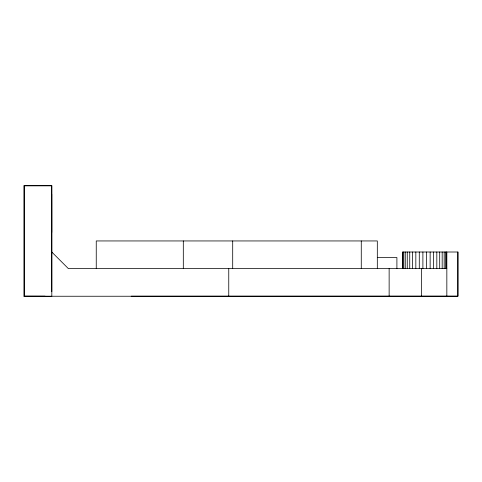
<?xml version="1.0" encoding="UTF-8"?>
<svg xmlns="http://www.w3.org/2000/svg" width="482" height="482" viewBox="0 0 482 482"><rect width="100%" height="100%" fill="white"/><g stroke="black" fill="none" stroke-linecap="round" stroke-linejoin="round"><path stroke-width="0.72" d="M402.597 268.595L402.597 252.008L457.9 252.008L457.9 296.231L24.142 296.249L24.136 185.642L51.767 185.654L51.791 291.688M24.142 296.249L45.067 296.189M24.142 296.207L51.821 296.328L51.767 185.654M24.166 296.358L24.136 185.642M457.9 252.008L457.9 296.165L131.212 296.201M24.1 185.847L51.755 185.823M377.328 257.539L396.903 257.539L396.903 268.595M446.838 268.595L68.366 268.607L51.773 252.02M51.743 194.156L51.761 232.451M446.838 252.008L446.838 296.165M446.537 252.008L446.537 268.595M445.639 252.008L445.639 268.595M444.175 252.008L444.175 268.595M442.175 252.008L442.175 268.595M439.698 252.008L439.698 268.595M436.819 252.008L436.819 268.595M433.607 252.008L433.607 268.595M430.149 252.008L430.149 268.595M426.546 252.008L426.546 268.595M422.895 252.008L422.895 268.595M421.425 268.595L421.425 296.159M419.286 252.008L419.286 268.595M415.833 252.008L415.833 268.595M412.622 252.008L412.622 268.595M409.736 252.008L409.736 268.595M407.26 252.008L407.26 268.595M405.266 252.008L405.266 268.595M403.796 252.008L403.796 268.595M402.898 252.008L402.898 268.595M389.137 268.595L389.137 296.117M377.316 268.595L377.316 240.946L96.249 240.946L96.249 268.595M361.271 240.946L361.271 268.595M232.698 240.946L232.698 268.595M228.757 268.595L228.757 296.117M183.311 240.946L183.311 268.595"/></g></svg>
